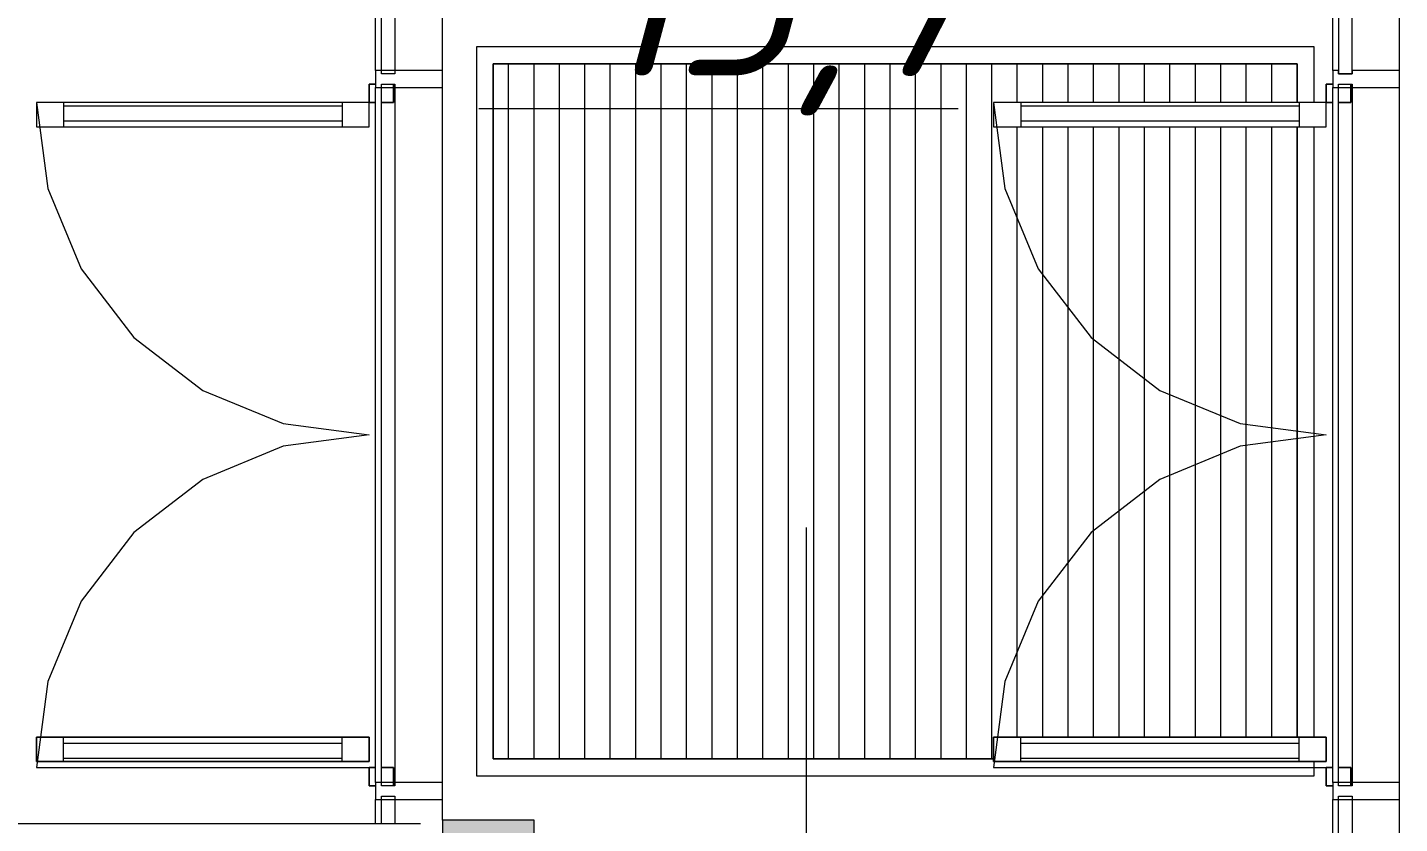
# Model space of a CAD drawing. Header units: millimetres. Extents: x -537608 to 253996, y -217170 to 186033.
# Drawn here: x -367170 to -363124, y -142123 to -139775 of the extents above; entities that cross this region are included whole.
import ezdxf

# ---------------------------------------------------------------- set-up
doc = ezdxf.new("R2010")
doc.units = ezdxf.units.MM
doc.layers.add('PDF _Геометрия', color=7, linetype='Continuous')
doc.layers.add('PDF _Текст', color=7, linetype='Continuous')
doc.layers.add('PDF _Сплошная заливка', color=7, linetype='Continuous', true_color=0xffffff)
doc.styles.add('PDF ISOCPEUR Italic', font='isocpeui.ttf')

msp = doc.modelspace()

# ---------------------------------------------------------------- hatches: boundary and pattern name
at = {"layer": 'PDF _Сплошная заливка', "true_color": 0x56bc34, "transparency": 33554559}
msp.add_hatch(color=85, dxfattribs=at).paths.add_polyline_path([(-365736.2069, -142279.9773), (-365676.1997, -142279.9773), (-365676.1997, -142113.1297), (-365736.2069, -142113.1297), (-365736.2069, -142212.6157)])

# ---------------------------------------------------------------- linework, layer by layer
at = {"layer": 'PDF _Геометрия', "lineweight": 9}
for p, q in [((-366143.2014, -139902.0194), (-366143.2014, -139582.6286)), ((-366126.2018, -139902.0194), (-366126.2018, -139582.6286)), ((-366086.1998, -139582.6286), (-366086.1998, -139902.0194)), ((-365946.2061, -139902.0194), (-365946.2061, -139582.6286)), ((-363321.2031, -139902.0194), (-363321.2031, -139582.6286)), ((-363124.1991, -139902.0194), (-363124.1991, -139582.6286)), ((-366126.2018, -139902.0194), (-366143.2014, -139902.0194)), ((-366143.2014, -139902.0194), (-366143.2014, -139952.0197)), ((-366126.2018, -139912.0198), (-366126.2018, -139902.0194)), ((-366086.1998, -139902.0194), (-366126.2018, -139902.0194)), ((-366086.1998, -139912.0198), (-366126.2018, -139912.0198)), ((-365946.2061, -139902.0194), (-366086.1998, -139902.0194)), ((-366086.1998, -139902.0194), (-366086.1998, -139912.0198)), ((-365946.2061, -139952.0197), (-365946.2061, -139902.0194)), ((-363304.2034, -139902.0194), (-363321.2031, -139902.0194)), ((-363321.2031, -139902.0194), (-363321.2031, -139952.0197)), ((-363304.2034, -139912.0198), (-363304.2034, -139902.0194)), ((-363264.2015, -139912.0198), (-363304.2034, -139912.0198)), ((-363124.1991, -139902.0194), (-363264.2015, -139902.0194)), ((-363264.2015, -139902.0194), (-363264.2015, -139912.0198)), ((-363124.1991, -139952.0197), (-363124.1991, -139902.0194)), ((-366162.2078, -139996.0195), (-366162.2078, -139942.0191)), ((-366162.2078, -139942.0191), (-366143.2014, -139942.0191)), ((-366143.2014, -139942.0191), (-366162.2078, -139942.0191)), ((-366162.2078, -139942.0191), (-366162.2078, -139996.0195)), ((-366143.2014, -142002.0201), (-366143.2014, -139952.0197)), ((-366143.2014, -139952.0197), (-366126.2018, -139952.0197)), ((-366126.2018, -139952.0197), (-366126.2018, -139942.0191)), ((-366126.2018, -139942.0191), (-366086.1998, -139942.0191)), ((-366126.2018, -139952.0197), (-366086.1998, -139952.0197)), ((-366126.2018, -142002.0201), (-366126.2018, -139952.0197)), ((-366090.2044, -139942.0191), (-366090.2044, -139996.0195)), ((-366090.2044, -139996.0195), (-366090.2044, -139942.0191)), ((-366086.1998, -139942.0191), (-366086.1998, -139952.0197)), ((-366086.1998, -139952.0197), (-366086.1998, -142002.0201)), ((-366086.1998, -139952.0197), (-365946.2061, -139952.0197)), ((-365946.2061, -142002.0201), (-365946.2061, -139952.0197)), ((-363340.2008, -139996.0195), (-363340.2008, -139942.0191)), ((-363340.2008, -139942.0191), (-363321.2031, -139942.0191)), ((-363321.2031, -139942.0191), (-363340.2008, -139942.0191)), ((-363340.2008, -139942.0191), (-363340.2008, -139996.0195)), ((-363321.2031, -142002.0201), (-363321.2031, -139952.0197)), ((-363321.2031, -139952.0197), (-363304.2034, -139952.0197)), ((-363304.2034, -139952.0197), (-363304.2034, -139942.0191)), ((-363304.2034, -139942.0191), (-363264.2015, -139942.0191)), ((-363304.2034, -139952.0197), (-363264.2015, -139952.0197)), ((-363304.2034, -142002.0201), (-363304.2034, -139952.0197)), ((-363268.206, -139942.0191), (-363268.206, -139996.0195)), ((-363268.206, -139996.0195), (-363268.206, -139942.0191)), ((-363264.2015, -139942.0191), (-363264.2015, -139952.0197)), ((-363264.2015, -139952.0197), (-363264.2015, -142002.0201)), ((-363264.2015, -139952.0197), (-363124.1991, -139952.0197)), ((-363124.1991, -142002.0201), (-363124.1991, -139952.0197)), ((-366162.2078, -139996.0195), (-367143.2059, -139996.0195)), ((-367143.2059, -139996.0195), (-367143.2059, -140068.0208)), ((-366162.2078, -139996.0195), (-367143.2059, -139996.0195)), ((-367143.2059, -139996.0195), (-367143.2059, -140068.0208)), ((-366162.2078, -139996.0195), (-367143.2059, -139996.0195)), ((-367143.2059, -139996.0195), (-367109.7748, -140249.9218)), ((-367063.2021, -139996.0195), (-367063.2021, -140068.0208)), ((-367063.2021, -140006.02), (-366242.203, -140006.02)), ((-366242.203, -139996.0195), (-366242.203, -140068.0208)), ((-366162.2078, -140068.0208), (-366162.2078, -139996.0195)), ((-366162.2078, -140068.0208), (-366162.2078, -139996.0195)), ((-366162.2078, -139996.0195), (-366143.2014, -139996.0195)), ((-366143.2014, -139996.0195), (-366162.2078, -139996.0195)), ((-366090.2044, -139996.0195), (-366126.2018, -139996.0195)), ((-366126.2018, -139996.0195), (-366090.2044, -139996.0195)), ((-363340.2008, -139996.0195), (-364321.1989, -139996.0195)), ((-364321.1989, -139996.0195), (-364321.1989, -140068.0208)), ((-363340.2008, -139996.0195), (-364321.1989, -139996.0195)), ((-364321.1989, -139996.0195), (-364321.1989, -140068.0208)), ((-363340.2008, -139996.0195), (-364321.1989, -139996.0195)), ((-364321.1989, -139996.0195), (-364287.7764, -140249.9218)), ((-364241.2037, -139996.0195), (-364241.2037, -140068.0208)), ((-364241.2037, -140006.02), (-363420.2046, -140006.02)), ((-363420.2046, -139996.0195), (-363420.2046, -140068.0208)), ((-363340.2008, -140068.0208), (-363340.2008, -139996.0195)), ((-363340.2008, -140068.0208), (-363340.2008, -139996.0195)), ((-363340.2008, -139996.0195), (-363321.2031, -139996.0195)), ((-363321.2031, -139996.0195), (-363340.2008, -139996.0195)), ((-363268.206, -139996.0195), (-363304.2034, -139996.0195)), ((-363304.2034, -139996.0195), (-363268.206, -139996.0195)), ((-367063.2021, -140050.02), (-366242.203, -140050.02)), ((-364241.2037, -140050.02), (-363420.2046, -140050.02)), ((-367143.2059, -140068.0208), (-366162.2078, -140068.0208)), ((-367143.2059, -140068.0208), (-366162.2078, -140068.0208)), ((-364321.1989, -140068.0208), (-363340.2008, -140068.0208)), ((-364321.1989, -140068.0208), (-363340.2008, -140068.0208)), ((-367109.7748, -140249.9218), (-367011.7723, -140486.5208)), ((-364287.7764, -140249.9218), (-364189.7739, -140486.5208)), ((-367011.7723, -140486.5208), (-366855.8725, -140689.6908)), ((-364189.7739, -140486.5208), (-364033.8742, -140689.6908)), ((-366855.8725, -140689.6908), (-366652.7025, -140845.5906)), ((-364033.8742, -140689.6908), (-363830.7042, -140845.5906)), ((-366652.7025, -140845.5906), (-366416.1014, -140943.593)), ((-363830.7042, -140845.5906), (-363594.103, -140943.593)), ((-366416.1014, -140943.593), (-366162.2078, -140977.0198)), ((-363594.103, -140943.593), (-363340.2008, -140977.0198)), ((-366162.2078, -140977.0198), (-366416.1014, -141010.4466)), ((-363340.2008, -140977.0198), (-363594.103, -141010.4466)), ((-366416.1014, -141010.4466), (-366652.7025, -141108.4491)), ((-363594.103, -141010.4466), (-363830.7042, -141108.4491)), ((-366652.7025, -141108.4491), (-366855.8725, -141264.3489)), ((-363830.7042, -141108.4491), (-364033.8742, -141264.3489)), ((-366855.8725, -141264.3489), (-367011.7723, -141467.5211)), ((-364873.0959, -142249.978), (-364873.0959, -141249.9779)), ((-364033.8742, -141264.3489), (-364189.7739, -141467.5211)), ((-367011.7723, -141467.5211), (-367109.7748, -141704.12)), ((-364189.7739, -141467.5211), (-364287.7764, -141704.12)), ((-367109.7748, -141704.12), (-367143.2059, -141958.0201)), ((-364287.7764, -141704.12), (-364321.1989, -141958.0201)), ((-367143.2059, -141940.0214), (-367143.2059, -141868.0202)), ((-367143.2059, -141868.0202), (-366162.2078, -141868.0202)), ((-366162.2078, -141868.0202), (-367143.2059, -141868.0202)), ((-367143.2059, -141868.0202), (-367143.2059, -141940.0214)), ((-367063.2021, -141940.0214), (-367063.2021, -141868.0202)), ((-366242.203, -141940.0214), (-366242.203, -141868.0202)), ((-366162.2078, -141868.0202), (-366162.2078, -141940.0214)), ((-366162.2078, -141940.0214), (-366162.2078, -141868.0202)), ((-364321.1989, -141940.0214), (-364321.1989, -141868.0202)), ((-364321.1989, -141868.0202), (-363340.2008, -141868.0202)), ((-363340.2008, -141868.0202), (-364321.1989, -141868.0202)), ((-364321.1989, -141868.0202), (-364321.1989, -141940.0214)), ((-364241.2037, -141940.0214), (-364241.2037, -141868.0202)), ((-363420.2046, -141940.0214), (-363420.2046, -141868.0202)), ((-363340.2008, -141868.0202), (-363340.2008, -141940.0214)), ((-363340.2008, -141940.0214), (-363340.2008, -141868.0202)), ((-367063.2021, -141886.021), (-366242.203, -141886.021)), ((-364241.2037, -141886.021), (-363420.2046, -141886.021)), ((-366162.2078, -141940.0214), (-367143.2059, -141940.0214)), ((-367143.2059, -141940.0214), (-366162.2078, -141940.0214)), ((-367143.2059, -141958.0201), (-366162.2078, -141958.0201)), ((-367063.2021, -141930.0209), (-366242.203, -141930.0209)), ((-366162.2078, -141958.0201), (-366162.2078, -142012.0205)), ((-366162.2078, -142012.0205), (-366162.2078, -141958.0201)), ((-366162.2078, -141958.0201), (-366143.2014, -141958.0201)), ((-366143.2014, -141958.0201), (-366162.2078, -141958.0201)), ((-366126.2018, -141958.0201), (-366090.2044, -141958.0201)), ((-366090.2044, -141958.0201), (-366126.2018, -141958.0201)), ((-366090.2044, -141958.0201), (-366090.2044, -142012.0205)), ((-366090.2044, -142012.0205), (-366090.2044, -141958.0201)), ((-363340.2008, -141940.0214), (-364321.1989, -141940.0214)), ((-364321.1989, -141940.0214), (-363340.2008, -141940.0214)), ((-364321.1989, -141958.0201), (-363340.2008, -141958.0201)), ((-364241.2037, -141930.0209), (-363420.2046, -141930.0209)), ((-363340.2008, -141958.0201), (-363340.2008, -142012.0205)), ((-363340.2008, -142012.0205), (-363340.2008, -141958.0201)), ((-363340.2008, -141958.0201), (-363321.2031, -141958.0201)), ((-363321.2031, -141958.0201), (-363340.2008, -141958.0201)), ((-363304.2034, -141958.0201), (-363268.206, -141958.0201)), ((-363268.206, -141958.0201), (-363304.2034, -141958.0201)), ((-363268.206, -141958.0201), (-363268.206, -142012.0205)), ((-363268.206, -142012.0205), (-363268.206, -141958.0201)), ((-366162.2078, -142012.0205), (-366143.2014, -142012.0205)), ((-366143.2014, -142012.0205), (-366162.2078, -142012.0205)), ((-366126.2018, -142002.0201), (-366143.2014, -142002.0201)), ((-366143.2014, -142002.0201), (-366143.2014, -142052.0203)), ((-366126.2018, -142012.0205), (-366126.2018, -142002.0201)), ((-366086.1998, -142002.0201), (-366126.2018, -142002.0201)), ((-366086.1998, -142012.0205), (-366126.2018, -142012.0205)), ((-365946.2061, -142002.0201), (-366086.1998, -142002.0201)), ((-366086.1998, -142002.0201), (-366086.1998, -142012.0205)), ((-365946.2061, -142052.0203), (-365946.2061, -142002.0201)), ((-363340.2008, -142012.0205), (-363321.2031, -142012.0205)), ((-363321.2031, -142012.0205), (-363340.2008, -142012.0205)), ((-363304.2034, -142002.0201), (-363321.2031, -142002.0201)), ((-363321.2031, -142002.0201), (-363321.2031, -142052.0203)), ((-363304.2034, -142012.0205), (-363304.2034, -142002.0201)), ((-363264.2015, -142002.0201), (-363304.2034, -142002.0201)), ((-363264.2015, -142012.0205), (-363304.2034, -142012.0205)), ((-363124.1991, -142002.0201), (-363264.2015, -142002.0201)), ((-363264.2015, -142002.0201), (-363264.2015, -142012.0205)), ((-363124.1991, -142052.0203), (-363124.1991, -142002.0201)), ((-366143.2014, -142052.0203), (-366126.2018, -142052.0203)), ((-366143.2014, -142122.9774), (-366143.2014, -142052.0203)), ((-366126.2018, -142052.0203), (-366126.2018, -142042.0198)), ((-366126.2018, -142042.0198), (-366086.1998, -142042.0198)), ((-366126.2018, -142122.9774), (-366126.2018, -142052.0203)), ((-366126.2018, -142052.0203), (-366086.1998, -142052.0203)), ((-366086.1998, -142042.0198), (-366086.1998, -142052.0203)), ((-366086.1998, -142052.0203), (-365946.2061, -142052.0203)), ((-366086.1998, -142052.0203), (-366086.1998, -142122.9774)), ((-365946.2061, -142113.1297), (-365946.2061, -142052.0203)), ((-363321.2031, -142052.0203), (-363304.2034, -142052.0203)), ((-363321.2031, -142164.6306), (-363321.2031, -142052.0203)), ((-363304.2034, -142052.0203), (-363304.2034, -142042.0198)), ((-363304.2034, -142042.0198), (-363264.2015, -142042.0198)), ((-363304.2034, -142052.0203), (-363264.2015, -142052.0203)), ((-363304.2034, -142164.6306), (-363304.2034, -142052.0203)), ((-363264.2015, -142042.0198), (-363264.2015, -142052.0203)), ((-363264.2015, -142052.0203), (-363124.1991, -142052.0203)), ((-363264.2015, -142052.0203), (-363264.2015, -142164.6306)), ((-363124.1991, -142164.6306), (-363124.1991, -142052.0203)), ((-365736.2069, -142113.1297), (-365946.2061, -142113.1297)), ((-365946.2061, -142113.1297), (-365946.2061, -142173.1305)), ((-365676.1997, -142113.1297), (-365736.2069, -142113.1297)), ((-365676.1997, -142219.9766), (-365676.1997, -142113.1297)), ((-368503.2016, -142122.9774), (-366011.1995, -142122.9774))]:
    msp.add_line(p, q, dxfattribs=at)
at = {"layer": 'PDF _Геометрия', "lineweight": 20}
for p, q in [((-363304.2034, -139572.6281), (-363304.2034, -139912.0198)), ((-363264.2015, -139912.0198), (-363264.2015, -139572.6281)), ((-363304.2034, -139912.0198), (-363264.2015, -139912.0198))]:
    msp.add_line(p, q, dxfattribs=at)
at = {"layer": 'PDF _Геометрия', "color": 253, "lineweight": 9, "true_color": 0xaaaaaa}
for p, q in [((-363376.2068, -139832.1065), (-365846.2057, -139832.1065)), ((-365846.2057, -139832.1065), (-365846.2057, -141982.1074)), ((-363376.2068, -139996.0195), (-363376.2068, -139832.1065)), ((-363426.1984, -139882.1067), (-365796.2054, -139882.1067)), ((-365796.2054, -139882.1067), (-365796.2054, -141932.1072)), ((-365796.2054, -141932.1072), (-365796.2054, -139882.1067)), ((-365796.2054, -139882.1067), (-363426.1984, -139882.1067)), ((-365751.2001, -141932.1072), (-365751.2001, -139882.1067)), ((-365676.1997, -141932.1072), (-365676.1997, -139882.1067)), ((-365601.1994, -141932.1072), (-365601.1994, -139882.1067)), ((-365526.1991, -141932.1072), (-365526.1991, -139882.1067)), ((-365451.2073, -141932.1072), (-365451.2073, -139882.1067)), ((-365376.207, -141932.1072), (-365376.207, -139882.1067)), ((-365301.2067, -141932.1072), (-365301.2067, -139882.1067)), ((-365226.2063, -141932.1072), (-365226.2063, -139882.1067)), ((-365151.206, -141932.1072), (-365151.206, -139882.1067)), ((-365076.2057, -141932.1072), (-365076.2057, -139882.1067)), ((-365001.2053, -141932.1072), (-365001.2053, -139882.1067)), ((-364926.205, -141932.1072), (-364926.205, -139882.1067)), ((-364851.2047, -141932.1072), (-364851.2047, -139882.1067)), ((-364776.2044, -141932.1072), (-364776.2044, -139882.1067)), ((-364701.204, -141932.1072), (-364701.204, -139882.1067)), ((-364626.2037, -141932.1072), (-364626.2037, -139882.1067)), ((-364551.2034, -141932.1072), (-364551.2034, -139882.1067)), ((-364476.2031, -141932.1072), (-364476.2031, -139882.1067)), ((-364401.2028, -141932.1072), (-364401.2028, -139882.1067)), ((-364326.2024, -141932.1072), (-364326.2024, -139882.1067)), ((-364251.2021, -139996.0195), (-364251.2021, -139882.1067)), ((-364176.2018, -139996.0195), (-364176.2018, -139882.1067)), ((-364101.2014, -139996.0195), (-364101.2014, -139882.1067)), ((-364026.2011, -139996.0195), (-364026.2011, -139882.1067)), ((-363951.2007, -139996.0195), (-363951.2007, -139882.1067)), ((-363876.2004, -139996.0195), (-363876.2004, -139882.1067)), ((-363801.2001, -139996.0195), (-363801.2001, -139882.1067)), ((-363726.1997, -139996.0195), (-363726.1997, -139882.1067)), ((-363651.1994, -139996.0195), (-363651.1994, -139882.1067)), ((-363576.1991, -139996.0195), (-363576.1991, -139882.1067)), ((-363501.1987, -139996.0195), (-363501.1987, -139882.1067)), ((-363426.1984, -139996.0195), (-363426.1984, -139882.1067)), ((-363426.1984, -139882.1067), (-363426.1984, -139996.0195)), ((-363426.1984, -139996.0195), (-363426.1984, -139882.1067)), ((-365838.722, -140013.874), (-364425.8153, -140013.874)), ((-364251.2021, -141868.0202), (-364251.2021, -140068.0208)), ((-364176.2018, -141868.0202), (-364176.2018, -140068.0208)), ((-364101.2014, -141868.0202), (-364101.2014, -140068.0208)), ((-364026.2011, -141868.0202), (-364026.2011, -140068.0208)), ((-363951.2007, -141868.0202), (-363951.2007, -140068.0208)), ((-363876.2004, -141868.0202), (-363876.2004, -140068.0208)), ((-363801.2001, -141868.0202), (-363801.2001, -140068.0208)), ((-363726.1997, -141868.0202), (-363726.1997, -140068.0208)), ((-363651.1994, -141868.0202), (-363651.1994, -140068.0208)), ((-363576.1991, -141868.0202), (-363576.1991, -140068.0208)), ((-363501.1987, -141868.0202), (-363501.1987, -140068.0208)), ((-363426.1984, -140068.0208), (-363426.1984, -141868.0202)), ((-363426.1984, -141868.0202), (-363426.1984, -140068.0208)), ((-363426.1984, -141868.0202), (-363426.1984, -140068.0208)), ((-363376.2068, -141868.0202), (-363376.2068, -140068.0208)), ((-365796.2054, -141932.1072), (-364321.1989, -141932.1072)), ((-364321.1989, -141932.1072), (-365796.2054, -141932.1072)), ((-363376.2068, -141982.1074), (-363376.2068, -141940.0214)), ((-365846.2057, -141982.1074), (-363376.2068, -141982.1074))]:
    msp.add_line(p, q, dxfattribs=at)
at = {"layer": 'PDF _Сплошная заливка', "color": 85, "lineweight": 35, "true_color": 0x56bc34, "transparency": 33554559}
msp.add_solid([(-365736.2069, -142173.1305), (-365736.2069, -142113.1297), (-365946.2061, -142173.1305), (-365946.2061, -142113.1297)], dxfattribs=at)

# ---------------------------------------------------------------- texts
at = {"layer": 'PDF _Текст', "insert": (-365512.0154, -139726.4976), "char_height": 500, "attachment_point": 4, "style": 'PDF ISOCPEUR Italic'}
msp.add_mtext('13,7', dxfattribs=at)

doc.saveas('drawing.dxf')
